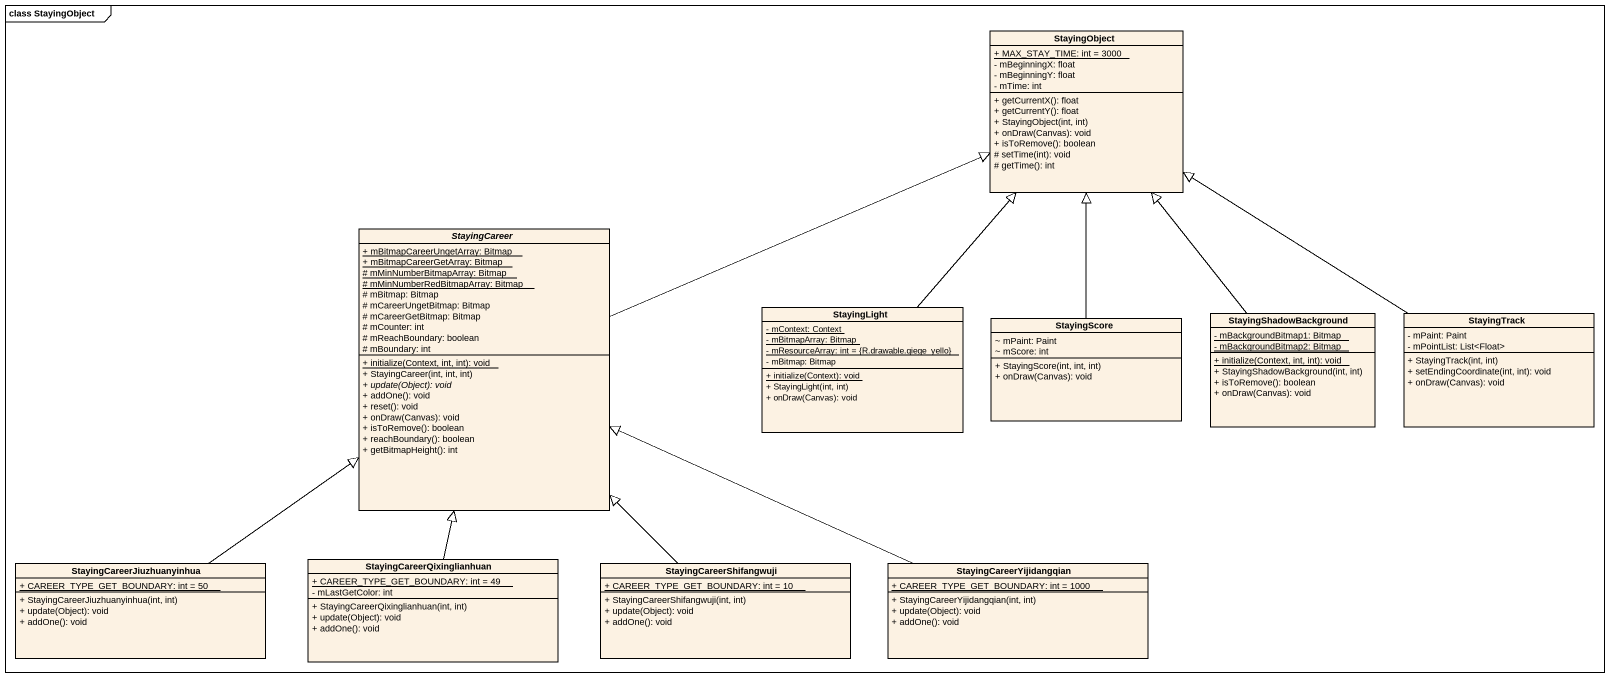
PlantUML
@startuml
mainframe class StayingObject
hide circle
hide empty members
skinparam classAttributeIconSize 0
class StayingObject {
  {static} + MAX_STAY_TIME: int = 3000
  - mBeginningX: float
  - mBeginningY: float
  - mTime: int
  + getCurrentX(): float
  + getCurrentY(): float
  + StayingObject(int, int)
  + onDraw(Canvas): void
  + isToRemove(): boolean
  # setTime(int): void
  # getTime(): int
}
abstract class StayingCareer {
  {static} + mBitmapCareerUngetArray: Bitmap
  {static} + mBitmapCareerGetArray: Bitmap
  {static} # mMinNumberBitmapArray: Bitmap
  {static} # mMinNumberRedBitmapArray: Bitmap
  # mBitmap: Bitmap
  # mCareerUngetBitmap: Bitmap
  # mCareerGetBitmap: Bitmap
  # mCounter: int
  # mReachBoundary: boolean
  # mBoundary: int
  {static} + initialize(Context, int, int): void
  + StayingCareer(int, int, int)
  {abstract} + update(Object): void
  + addOne(): void
  + reset(): void
  + onDraw(Canvas): void
  + isToRemove(): boolean
  + reachBoundary(): boolean
  + getBitmapHeight(): int
}
class StayingLight {
  {static} - mContext: Context
  {static} - mBitmapArray: Bitmap
  {static} - mResourceArray: int = {R.drawable.qiege_yello}
  - mBitmap: Bitmap
  {static} + initialize(Context): void
  + StayingLight(int, int)
  + onDraw(Canvas): void
}
class StayingScore {
  ~ mPaint: Paint
  ~ mScore: int
  + StayingScore(int, int, int)
  + onDraw(Canvas): void
}
class StayingShadowBackground {
  {static} - mBackgroundBitmap1: Bitmap
  {static} - mBackgroundBitmap2: Bitmap
  {static} + initialize(Context, int, int): void
  + StayingShadowBackground(int, int)
  + isToRemove(): boolean
  + onDraw(Canvas): void
}
class StayingTrack {
  - mPaint: Paint
  - mPointList: List<Float>
  + StayingTrack(int, int)
  + setEndingCoordinate(int, int): void
  + onDraw(Canvas): void
}
class StayingCareerJiuzhuanyinhua {
  {static} + CAREER_TYPE_GET_BOUNDARY: int = 50
  + StayingCareerJiuzhuanyinhua(int, int)
  + update(Object): void
  + addOne(): void
}
class StayingCareerQixinglianhuan {
  {static} + CAREER_TYPE_GET_BOUNDARY: int = 49
  - mLastGetColor: int
  + StayingCareerQixinglianhuan(int, int)
  + update(Object): void
  + addOne(): void
}
class StayingCareerShifangwuji {
  {static} + CAREER_TYPE_GET_BOUNDARY: int = 10
  + StayingCareerShifangwuji(int, int)
  + update(Object): void
  + addOne(): void
}
class StayingCareerYijidangqian {
  {static} + CAREER_TYPE_GET_BOUNDARY: int = 1000
  + StayingCareerYijidangqian(int, int)
  + update(Object): void
  + addOne(): void
}
StayingCareer -right-|> StayingObject
StayingLight -up-|> StayingObject
StayingScore -up-|> StayingObject
StayingShadowBackground -up-|> StayingObject
StayingTrack -up-|> StayingObject
StayingCareerJiuzhuanyinhua -up-|> StayingCareer
StayingCareerQixinglianhuan -up-|> StayingCareer
StayingCareerShifangwuji -up-|> StayingCareer
StayingCareerYijidangqian -left-|> StayingCareer
@enduml
